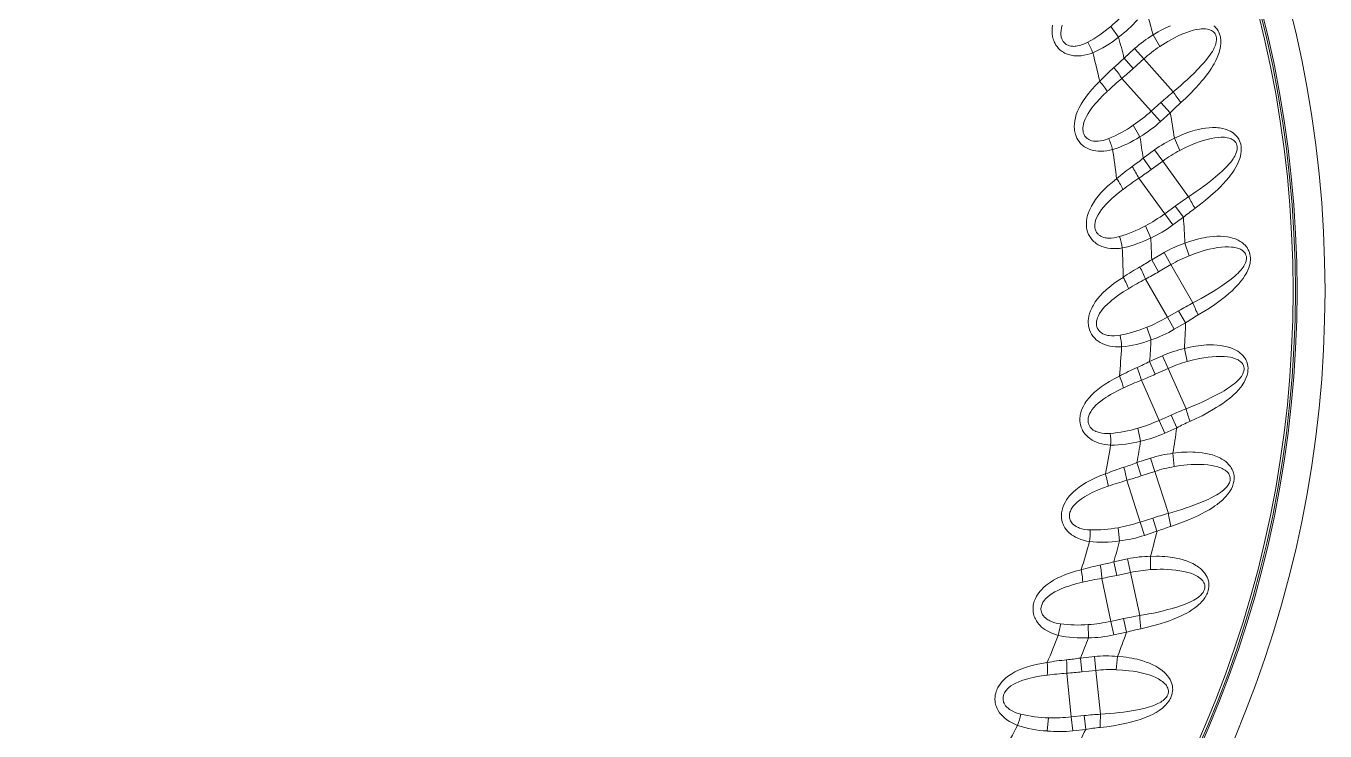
# Model space of a CAD drawing. Extents: x 407 to 920, y -71 to 445.
# Drawn here: x 801.89 to 840.23, y 166.52 to 187.31 of the extents above; entities that cross this region are included whole.
import ezdxf

# ---------------------------------------------------------------- set-up
doc = ezdxf.new("R2010")
doc.units = 0
doc.header["$LTSCALE"] = 7
doc.header["$MEASUREMENT"] = 0
doc.layers.add('8', color=250, linetype='CONTINUOUS', lineweight=15)

msp = doc.modelspace()

# ---------------------------------------------------------------- linework, layer by layer
at = {"layer": '8', "ltscale": 0.009748}
for p, q in [((834.137, 186.981), (833.907, 187.296)), ((834.767, 184.044), (834.572, 184.381)), ((835.087, 181.057), (834.928, 181.413)), ((835.094, 178.053), (834.972, 178.424)), ((834.786, 175.065), (834.704, 175.446)), ((834.167, 172.126), (834.125, 172.513)), ((833.245, 169.267), (833.244, 169.657)), ((832.029, 166.52), (832.068, 166.908))]:
    msp.add_line(p, q, dxfattribs=at)
at = {"layer": '8', "ltscale": 0.009814}
for p, q in [((835.155, 187.044), (835.351, 186.704)), ((835.787, 184), (835.946, 183.641)), ((836.081, 177.798), (836.163, 177.414)), ((834.105, 168.718), (834.064, 168.328))]:
    msp.add_line(p, q, dxfattribs=at)
at = {"layer": '8', "ltscale": 0.010461}
for p, q in [((834.297, 186.361), (834.608, 186.641)), ((834.571, 186.056), (834.882, 186.336)), ((834.862, 183.411), (835.2, 183.657)), ((835.115, 180.417), (835.478, 180.627)), ((835.32, 180.062), (835.683, 180.272)), ((834.081, 171.107), (834.49, 171.194)), ((833.01, 168.671), (833.426, 168.714)), ((833.053, 168.263), (833.469, 168.307))]:
    msp.add_line(p, q, dxfattribs=at)
at = {"layer": '8', "ltscale": 0.010249}
for p, q in [((834.297, 186.361), (834.571, 186.056)), ((834.608, 186.641), (834.882, 186.336)), ((835.661, 184.751), (835.387, 185.056)), ((834.862, 183.411), (835.103, 183.079)), ((835.2, 183.657), (835.441, 183.325)), ((835.74, 181.441), (835.499, 181.773)), ((835.478, 180.627), (835.683, 180.272)), ((835.115, 180.417), (835.32, 180.062)), ((835.782, 178.367), (835.577, 178.722)), ((836.115, 178.559), (835.91, 178.914)), ((835.437, 177.584), (835.603, 177.21)), ((835.054, 177.414), (835.221, 177.039)), ((835.503, 175.305), (835.337, 175.679)), ((835.854, 175.461), (835.688, 175.836)), ((835.078, 174.563), (835.204, 174.173)), ((834.68, 174.433), (834.806, 174.043)), ((834.906, 172.289), (834.779, 172.679)), ((835.271, 172.408), (835.145, 172.797)), ((833.996, 171.508), (834.081, 171.107)), ((834.405, 171.595), (834.49, 171.194)), ((833.997, 169.352), (833.911, 169.753)), ((834.372, 169.432), (834.287, 169.833)), ((833.01, 168.671), (833.053, 168.263)), ((833.426, 168.714), (833.469, 168.307)), ((832.785, 166.526), (832.742, 166.934)), ((833.167, 166.566), (833.124, 166.974))]:
    msp.add_line(p, q, dxfattribs=at)
at = {"layer": '8', "ltscale": 0.032487}
for p, q in [((835.752, 185.371), (834.882, 186.336)), ((836.205, 182.274), (835.441, 183.325)), ((836.332, 179.146), (835.683, 180.272)), ((836.132, 176.023), (835.603, 177.21)), ((835.606, 172.937), (835.204, 174.173)), ((834.76, 169.923), (834.49, 171.194)), ((833.605, 167.014), (833.469, 168.307))]:
    msp.add_line(p, q, dxfattribs=at)
at = {"layer": '8', "ltscale": 0.032425}
for p, q in [((835.101, 184.799), (834.234, 185.762)), ((835.499, 181.773), (834.736, 182.822)), ((835.577, 178.722), (834.929, 179.845)), ((835.337, 175.679), (834.809, 176.864)), ((834.779, 172.679), (834.378, 173.912)), ((833.911, 169.753), (833.642, 171.021)), ((832.742, 166.934), (832.607, 168.224))]:
    msp.add_line(p, q, dxfattribs=at)
at = {"layer": '8', "ltscale": 0.009608}
for p, q in [((835.387, 185.056), (835.101, 184.799)), ((836.051, 181.667), (835.74, 181.441)), ((835.145, 172.797), (834.779, 172.679)), ((835.271, 172.408), (834.906, 172.289)), ((834.287, 169.833), (833.911, 169.753)), ((833.167, 166.566), (832.785, 166.526))]:
    msp.add_line(p, q, dxfattribs=at)
at = {"layer": '8', "ltscale": 0.01025}
for p, q in [((835.376, 184.494), (835.101, 184.799)), ((836.051, 181.667), (835.81, 181.999))]:
    msp.add_line(p, q, dxfattribs=at)
at = {"layer": '8', "ltscale": 0.009607}
for p, q in [((835.661, 184.751), (835.376, 184.494)), ((835.81, 181.999), (835.499, 181.773)), ((835.91, 178.914), (835.577, 178.722)), ((836.115, 178.559), (835.782, 178.367)), ((835.688, 175.836), (835.337, 175.679)), ((835.854, 175.461), (835.503, 175.305)), ((834.372, 169.432), (833.997, 169.352)), ((833.124, 166.974), (832.742, 166.934))]:
    msp.add_line(p, q, dxfattribs=at)
at = {"layer": '8', "ltscale": 0.010462}
for p, q in [((835.103, 183.079), (835.441, 183.325)), ((835.054, 177.414), (835.437, 177.584)), ((835.221, 177.039), (835.603, 177.21)), ((834.68, 174.433), (835.078, 174.563)), ((834.806, 174.043), (835.204, 174.173)), ((833.996, 171.508), (834.405, 171.595))]:
    msp.add_line(p, q, dxfattribs=at)
at = {"layer": '8', "ltscale": 0.009813}
for p, q in [((836.096, 180.907), (836.218, 180.533)), ((835.741, 174.708), (835.782, 174.317)), ((835.08, 171.67), (835.08, 171.278))]:
    msp.add_line(p, q, dxfattribs=at)
at = {"layer": '8'}
for points in [[(833.376, 186.519), (833.294, 186.49), (833.208, 186.464), (833.12, 186.445), (833.035, 186.432), (832.956, 186.426), (832.883, 186.426), (832.818, 186.431), (832.774, 186.437), (832.733, 186.445), (832.661, 186.464), (832.599, 186.487), (832.544, 186.512), (832.508, 186.533), (832.474, 186.554), (832.443, 186.577), (832.415, 186.6), (832.364, 186.649), (832.321, 186.701), (832.289, 186.748), (832.261, 186.796), (832.238, 186.845), (832.223, 186.882), (832.21, 186.919), (832.199, 186.958), (832.19, 186.998), (832.178, 187.078), (832.173, 187.16), (832.175, 187.245), (832.184, 187.331)], [(833.226, 186.828), (833.151, 186.792), (833.072, 186.759), (832.995, 186.735), (832.924, 186.719), (832.887, 186.713), (832.853, 186.71), (832.816, 186.708), (832.782, 186.709), (832.729, 186.715), (832.684, 186.725), (832.646, 186.739), (832.613, 186.754), (832.591, 186.767), (832.571, 186.781), (832.536, 186.812), (832.519, 186.83), (832.504, 186.85), (832.479, 186.891), (832.461, 186.934), (832.447, 186.979), (832.441, 187.01), (832.437, 187.041), (832.435, 187.075), (832.435, 187.109), (832.441, 187.18), (832.455, 187.254), (832.476, 187.332)], [(835.672, 187.315), (835.603, 187.286), (835.528, 187.251), (835.454, 187.214), (835.378, 187.174), (835.302, 187.132), (835.155, 187.044)], [(835.752, 185.371), (835.961, 185.547), (836.066, 185.64), (836.169, 185.733), (836.263, 185.821), (836.355, 185.91), (836.478, 186.034), (836.597, 186.16), (836.654, 186.224), (836.709, 186.289), (836.794, 186.396), (836.833, 186.45), (836.871, 186.505), (836.906, 186.561), (836.938, 186.617), (836.96, 186.661), (836.98, 186.706), (836.995, 186.744), (837.008, 186.783), (837.022, 186.84), (837.029, 186.898), (837.03, 186.926), (837.029, 186.955), (837.022, 186.997), (837.009, 187.037), (836.991, 187.073), (836.967, 187.106), (836.94, 187.133), (836.909, 187.157), (836.876, 187.176), (836.852, 187.187), (836.826, 187.196), (836.795, 187.206), (836.763, 187.213), (836.703, 187.221), (836.662, 187.224), (836.62, 187.224), (836.573, 187.222), (836.526, 187.217), (836.435, 187.203), (836.343, 187.183), (836.231, 187.151), (836.119, 187.111), (836.007, 187.066), (835.896, 187.016), (835.785, 186.961), (835.676, 186.902), (835.594, 186.855), (835.512, 186.806), (835.351, 186.704)], [(835.975, 185.051), (836.12, 185.184), (836.26, 185.321), (836.395, 185.461), (836.525, 185.605), (836.588, 185.678), (836.65, 185.753), (836.729, 185.855), (836.806, 185.959), (836.878, 186.067), (836.918, 186.131), (836.957, 186.197), (837.005, 186.287), (837.048, 186.379), (837.087, 186.475), (837.104, 186.525), (837.119, 186.576), (837.136, 186.646), (837.148, 186.717), (837.156, 186.79), (837.156, 186.867), (837.154, 186.906), (837.15, 186.946), (837.143, 186.983), (837.135, 187.02), (837.118, 187.072), (837.098, 187.123), (837.073, 187.17), (837.044, 187.215), (837.022, 187.243), (836.999, 187.269), (836.975, 187.294), (836.949, 187.317)], [(833.962, 183.664), (833.878, 183.643), (833.789, 183.627), (833.7, 183.617), (833.614, 183.613), (833.535, 183.616), (833.463, 183.623), (833.399, 183.635), (833.355, 183.646), (833.315, 183.658), (833.246, 183.684), (833.186, 183.713), (833.135, 183.744), (833.1, 183.768), (833.069, 183.793), (833.041, 183.819), (833.015, 183.845), (832.97, 183.899), (832.932, 183.955), (832.905, 184.005), (832.882, 184.056), (832.864, 184.107), (832.854, 184.145), (832.845, 184.184), (832.838, 184.224), (832.833, 184.265), (832.83, 184.345), (832.833, 184.428), (832.844, 184.511), (832.861, 184.596), (832.875, 184.645), (832.89, 184.695), (832.927, 184.796), (832.974, 184.898), (833.029, 185.001), (833.094, 185.106), (833.167, 185.213), (833.25, 185.321), (833.349, 185.438), (833.459, 185.557), (833.581, 185.677)], [(833.846, 183.987), (833.767, 183.959), (833.685, 183.935), (833.606, 183.918), (833.534, 183.91), (833.496, 183.908), (833.462, 183.908), (833.425, 183.911), (833.392, 183.915), (833.34, 183.927), (833.296, 183.942), (833.259, 183.959), (833.228, 183.978), (833.207, 183.993), (833.189, 184.009), (833.158, 184.043), (833.143, 184.063), (833.13, 184.084), (833.11, 184.128), (833.095, 184.173), (833.087, 184.219), (833.084, 184.25), (833.084, 184.282), (833.085, 184.315), (833.089, 184.349), (833.102, 184.419), (833.123, 184.491), (833.152, 184.566), (833.19, 184.644), (833.235, 184.724), (833.288, 184.807), (833.351, 184.894), (833.397, 184.953), (833.447, 185.014), (833.501, 185.077), (833.56, 185.142), (833.674, 185.259), (833.802, 185.382)], [(836.393, 181.932), (836.552, 182.05), (836.706, 182.171), (836.855, 182.296), (836.999, 182.425), (837.069, 182.492), (837.138, 182.56), (837.228, 182.653), (837.315, 182.749), (837.398, 182.848), (837.445, 182.908), (837.49, 182.969), (837.547, 183.053), (837.6, 183.141), (837.648, 183.232), (837.67, 183.28), (837.691, 183.33), (837.715, 183.397), (837.735, 183.467), (837.75, 183.539), (837.759, 183.615), (837.76, 183.654), (837.76, 183.694), (837.757, 183.732), (837.753, 183.769), (837.742, 183.823), (837.727, 183.875), (837.707, 183.925), (837.683, 183.973), (837.664, 184.003), (837.644, 184.031), (837.622, 184.058), (837.599, 184.084), (837.56, 184.121), (837.518, 184.154), (837.474, 184.184), (837.439, 184.203), (837.404, 184.221), (837.342, 184.247), (837.279, 184.268), (837.214, 184.285), (837.167, 184.295), (837.119, 184.302), (837.066, 184.308), (837.014, 184.312), (836.911, 184.314), (836.809, 184.309), (836.706, 184.298), (836.604, 184.282), (836.502, 184.261), (836.401, 184.236), (836.329, 184.216), (836.257, 184.194), (836.179, 184.167), (836.102, 184.138), (836.022, 184.106), (835.942, 184.073), (835.787, 184)], [(836.205, 182.274), (836.432, 182.427), (836.546, 182.508), (836.657, 182.59), (836.76, 182.668), (836.861, 182.746), (836.997, 182.857), (837.128, 182.97), (837.192, 183.028), (837.254, 183.087), (837.348, 183.184), (837.393, 183.234), (837.436, 183.285), (837.477, 183.336), (837.515, 183.389), (837.542, 183.431), (837.566, 183.473), (837.585, 183.51), (837.602, 183.547), (837.622, 183.602), (837.635, 183.659), (837.639, 183.687), (837.641, 183.715), (837.638, 183.758), (837.63, 183.799), (837.615, 183.837), (837.595, 183.873), (837.571, 183.903), (837.543, 183.929), (837.512, 183.952), (837.489, 183.965), (837.465, 183.977), (837.435, 183.99), (837.404, 184), (837.345, 184.014), (837.304, 184.021), (837.262, 184.026), (837.216, 184.029), (837.168, 184.029), (837.076, 184.025), (836.982, 184.014), (836.868, 183.994), (836.752, 183.966), (836.636, 183.933), (836.52, 183.895), (836.405, 183.852), (836.289, 183.804), (836.203, 183.766), (836.117, 183.726), (835.946, 183.641)], [(834.247, 180.763), (834.161, 180.752), (834.071, 180.745), (833.982, 180.744), (833.896, 180.749), (833.817, 180.76), (833.746, 180.775), (833.684, 180.793), (833.641, 180.808), (833.603, 180.825), (833.537, 180.858), (833.48, 180.893), (833.432, 180.93), (833.401, 180.957), (833.373, 180.985), (833.347, 181.014), (833.324, 181.042), (833.285, 181.101), (833.253, 181.161), (833.231, 181.213), (833.214, 181.266), (833.202, 181.319), (833.195, 181.358), (833.19, 181.397), (833.188, 181.438), (833.187, 181.479), (833.192, 181.559), (833.204, 181.641), (833.223, 181.723), (833.25, 181.805), (833.268, 181.853), (833.288, 181.901), (833.336, 181.997), (833.393, 182.094), (833.459, 182.191), (833.534, 182.289), (833.618, 182.387), (833.711, 182.485), (833.822, 182.592), (833.945, 182.698), (834.078, 182.805)], [(834.165, 181.097), (834.084, 181.077), (834, 181.062), (833.919, 181.053), (833.847, 181.052), (833.809, 181.055), (833.775, 181.059), (833.738, 181.065), (833.706, 181.073), (833.655, 181.09), (833.613, 181.109), (833.579, 181.13), (833.549, 181.152), (833.531, 181.17), (833.514, 181.187), (833.487, 181.224), (833.474, 181.246), (833.463, 181.268), (833.447, 181.313), (833.438, 181.36), (833.435, 181.407), (833.435, 181.438), (833.438, 181.469), (833.443, 181.503), (833.45, 181.536), (833.47, 181.604), (833.499, 181.674), (833.536, 181.745), (833.581, 181.818), (833.634, 181.893), (833.696, 181.971), (833.767, 182.051), (833.819, 182.105), (833.875, 182.16), (833.936, 182.217), (834.001, 182.275), (834.127, 182.38), (834.267, 182.489)], [(836.484, 178.787), (836.654, 178.887), (836.819, 178.992), (836.981, 179.101), (837.137, 179.214), (837.214, 179.273), (837.29, 179.333), (837.389, 179.416), (837.486, 179.503), (837.579, 179.593), (837.632, 179.648), (837.683, 179.704), (837.748, 179.781), (837.81, 179.863), (837.867, 179.949), (837.895, 179.994), (837.92, 180.041), (837.951, 180.106), (837.978, 180.173), (838.001, 180.243), (838.017, 180.318), (838.023, 180.357), (838.027, 180.396), (838.029, 180.434), (838.028, 180.472), (838.023, 180.526), (838.013, 180.58), (837.999, 180.632), (837.979, 180.682), (837.964, 180.713), (837.947, 180.744), (837.928, 180.773), (837.908, 180.801), (837.873, 180.842), (837.834, 180.879), (837.794, 180.913), (837.762, 180.936), (837.728, 180.958), (837.67, 180.99), (837.609, 181.018), (837.546, 181.041), (837.5, 181.056), (837.453, 181.068), (837.401, 181.079), (837.349, 181.089), (837.248, 181.101), (837.145, 181.107), (837.042, 181.107), (836.939, 181.102), (836.835, 181.092), (836.732, 181.078), (836.658, 181.065), (836.585, 181.05), (836.504, 181.032), (836.425, 181.011), (836.341, 180.988), (836.259, 180.963), (836.096, 180.907)], [(836.332, 179.146), (836.574, 179.275), (836.695, 179.344), (836.815, 179.414), (836.926, 179.48), (837.034, 179.548), (837.181, 179.643), (837.323, 179.742), (837.393, 179.793), (837.46, 179.846), (837.565, 179.932), (837.614, 179.977), (837.662, 180.023), (837.708, 180.07), (837.752, 180.119), (837.783, 180.157), (837.812, 180.197), (837.834, 180.231), (837.855, 180.266), (837.88, 180.32), (837.9, 180.374), (837.906, 180.402), (837.911, 180.43), (837.913, 180.472), (837.909, 180.514), (837.898, 180.554), (837.882, 180.591), (837.861, 180.623), (837.836, 180.652), (837.807, 180.678), (837.786, 180.694), (837.763, 180.709), (837.734, 180.724), (837.705, 180.738), (837.648, 180.758), (837.608, 180.769), (837.567, 180.778), (837.521, 180.786), (837.473, 180.791), (837.381, 180.797), (837.287, 180.796), (837.171, 180.788), (837.053, 180.773), (836.935, 180.752), (836.815, 180.725), (836.696, 180.695), (836.576, 180.66), (836.486, 180.631), (836.397, 180.6), (836.218, 180.533)], [(834.227, 177.849), (834.14, 177.846), (834.05, 177.849), (833.961, 177.857), (833.876, 177.872), (833.799, 177.891), (833.73, 177.913), (833.67, 177.938), (833.629, 177.957), (833.593, 177.977), (833.53, 178.017), (833.478, 178.058), (833.434, 178.099), (833.406, 178.13), (833.381, 178.161), (833.358, 178.192), (833.338, 178.223), (833.305, 178.285), (833.28, 178.348), (833.264, 178.402), (833.252, 178.456), (833.245, 178.51), (833.243, 178.55), (833.242, 178.589), (833.244, 178.63), (833.248, 178.671), (833.261, 178.751), (833.282, 178.83), (833.309, 178.91), (833.344, 178.989), (833.367, 179.035), (833.393, 179.08), (833.45, 179.171), (833.517, 179.261), (833.592, 179.351), (833.677, 179.44), (833.771, 179.529), (833.874, 179.617), (833.996, 179.712), (834.128, 179.805), (834.273, 179.897)], [(834.181, 178.189), (834.098, 178.178), (834.013, 178.171), (833.931, 178.172), (833.859, 178.178), (833.822, 178.184), (833.789, 178.192), (833.753, 178.202), (833.721, 178.213), (833.673, 178.235), (833.633, 178.259), (833.601, 178.283), (833.574, 178.308), (833.557, 178.328), (833.542, 178.347), (833.519, 178.387), (833.509, 178.41), (833.5, 178.433), (833.489, 178.479), (833.485, 178.526), (833.486, 178.574), (833.49, 178.605), (833.496, 178.636), (833.504, 178.668), (833.515, 178.701), (833.542, 178.766), (833.578, 178.832), (833.623, 178.9), (833.675, 178.968), (833.736, 179.037), (833.806, 179.107), (833.885, 179.179), (833.942, 179.227), (834.003, 179.276), (834.07, 179.327), (834.141, 179.378), (834.277, 179.469), (834.427, 179.563)], [(836.245, 175.649), (836.424, 175.731), (836.6, 175.818), (836.772, 175.909), (836.94, 176.006), (837.022, 176.056), (837.104, 176.108), (837.211, 176.181), (837.316, 176.256), (837.419, 176.337), (837.477, 176.385), (837.533, 176.436), (837.606, 176.506), (837.677, 176.581), (837.742, 176.66), (837.774, 176.702), (837.805, 176.746), (837.842, 176.808), (837.876, 176.872), (837.906, 176.939), (837.93, 177.011), (837.94, 177.05), (837.948, 177.089), (837.953, 177.126), (837.957, 177.164), (837.958, 177.219), (837.953, 177.273), (837.944, 177.326), (837.93, 177.377), (837.919, 177.41), (837.905, 177.442), (837.889, 177.473), (837.872, 177.503), (837.841, 177.548), (837.807, 177.589), (837.77, 177.627), (837.74, 177.653), (837.71, 177.678), (837.655, 177.716), (837.597, 177.75), (837.537, 177.78), (837.492, 177.799), (837.447, 177.816), (837.397, 177.833), (837.346, 177.848), (837.247, 177.871), (837.145, 177.888), (837.043, 177.899), (836.939, 177.904), (836.835, 177.905), (836.731, 177.902), (836.656, 177.897), (836.582, 177.89), (836.5, 177.88), (836.419, 177.868), (836.334, 177.853), (836.249, 177.837), (836.081, 177.798)], [(836.132, 176.023), (836.385, 176.126), (836.514, 176.181), (836.64, 176.238), (836.757, 176.293), (836.872, 176.349), (837.028, 176.428), (837.18, 176.512), (837.254, 176.555), (837.327, 176.6), (837.439, 176.675), (837.494, 176.715), (837.546, 176.755), (837.597, 176.797), (837.645, 176.841), (837.68, 176.876), (837.713, 176.913), (837.739, 176.944), (837.763, 176.977), (837.794, 177.028), (837.819, 177.08), (837.828, 177.107), (837.836, 177.134), (837.842, 177.176), (837.843, 177.218), (837.836, 177.259), (837.824, 177.297), (837.807, 177.332), (837.785, 177.363), (837.759, 177.392), (837.739, 177.41), (837.718, 177.427), (837.691, 177.445), (837.663, 177.462), (837.608, 177.488), (837.57, 177.503), (837.53, 177.517), (837.485, 177.529), (837.439, 177.539), (837.348, 177.554), (837.254, 177.563), (837.138, 177.567), (837.019, 177.565), (836.899, 177.556), (836.777, 177.543), (836.655, 177.524), (836.533, 177.502), (836.44, 177.483), (836.348, 177.462), (836.163, 177.414)], [(833.902, 174.952), (833.816, 174.959), (833.727, 174.971), (833.639, 174.989), (833.556, 175.012), (833.481, 175.039), (833.415, 175.068), (833.358, 175.099), (833.319, 175.122), (833.285, 175.146), (833.227, 175.193), (833.18, 175.239), (833.14, 175.284), (833.115, 175.318), (833.093, 175.351), (833.074, 175.384), (833.058, 175.417), (833.031, 175.482), (833.013, 175.547), (833.002, 175.603), (832.997, 175.658), (832.995, 175.713), (832.997, 175.752), (833.001, 175.792), (833.007, 175.832), (833.015, 175.872), (833.036, 175.95), (833.065, 176.027), (833.101, 176.103), (833.144, 176.179), (833.171, 176.222), (833.201, 176.264), (833.268, 176.348), (833.344, 176.431), (833.428, 176.512), (833.522, 176.592), (833.625, 176.671), (833.737, 176.748), (833.867, 176.829), (834.009, 176.908), (834.162, 176.985)], [(833.892, 175.296), (833.808, 175.293), (833.723, 175.295), (833.642, 175.304), (833.571, 175.318), (833.535, 175.328), (833.502, 175.339), (833.468, 175.353), (833.437, 175.367), (833.391, 175.394), (833.355, 175.422), (833.325, 175.45), (833.301, 175.478), (833.286, 175.499), (833.274, 175.519), (833.255, 175.561), (833.247, 175.585), (833.241, 175.609), (833.235, 175.657), (833.235, 175.704), (833.242, 175.751), (833.249, 175.781), (833.258, 175.811), (833.269, 175.843), (833.283, 175.874), (833.317, 175.936), (833.36, 175.998), (833.411, 176.061), (833.47, 176.123), (833.538, 176.185), (833.615, 176.248), (833.701, 176.311), (833.763, 176.353), (833.829, 176.396), (833.901, 176.439), (833.977, 176.482), (834.121, 176.559), (834.281, 176.636)], [(835.68, 172.554), (835.867, 172.617), (836.05, 172.685), (836.231, 172.758), (836.408, 172.836), (836.495, 172.877), (836.582, 172.921), (836.696, 172.981), (836.808, 173.046), (836.918, 173.115), (836.981, 173.157), (837.043, 173.201), (837.123, 173.264), (837.201, 173.331), (837.274, 173.403), (837.31, 173.441), (837.345, 173.482), (837.389, 173.539), (837.43, 173.599), (837.466, 173.663), (837.498, 173.732), (837.512, 173.769), (837.524, 173.807), (837.533, 173.844), (837.54, 173.881), (837.547, 173.936), (837.548, 173.99), (837.545, 174.044), (837.536, 174.096), (837.528, 174.13), (837.518, 174.164), (837.505, 174.196), (837.491, 174.228), (837.465, 174.275), (837.436, 174.32), (837.403, 174.361), (837.376, 174.391), (837.348, 174.418), (837.298, 174.462), (837.244, 174.502), (837.187, 174.538), (837.145, 174.562), (837.102, 174.584), (837.054, 174.605), (837.005, 174.625), (836.908, 174.659), (836.809, 174.686), (836.708, 174.707), (836.606, 174.724), (836.502, 174.736), (836.398, 174.743), (836.324, 174.746), (836.249, 174.747), (836.166, 174.746), (836.084, 174.742), (835.998, 174.737), (835.912, 174.729), (835.741, 174.708)], [(833.277, 172.106), (833.191, 172.121), (833.104, 172.142), (833.019, 172.169), (832.939, 172.201), (832.867, 172.235), (832.804, 172.272), (832.75, 172.308), (832.715, 172.336), (832.683, 172.363), (832.631, 172.415), (832.588, 172.466), (832.554, 172.515), (832.532, 172.551), (832.514, 172.587), (832.498, 172.622), (832.485, 172.656), (832.466, 172.724), (832.454, 172.791), (832.45, 172.847), (832.45, 172.902), (832.454, 172.957), (832.46, 172.996), (832.468, 173.035), (832.478, 173.074), (832.49, 173.113), (832.52, 173.189), (832.556, 173.262), (832.6, 173.334), (832.65, 173.405), (832.682, 173.444), (832.717, 173.484), (832.792, 173.56), (832.876, 173.635), (832.969, 173.707), (833.07, 173.777), (833.18, 173.844), (833.3, 173.909), (833.438, 173.976), (833.587, 174.04), (833.748, 174.1)], [(835.606, 172.937), (835.869, 173.013), (836.002, 173.055), (836.134, 173.098), (836.256, 173.14), (836.376, 173.184), (836.539, 173.247), (836.699, 173.314), (836.778, 173.35), (836.855, 173.387), (836.975, 173.45), (837.033, 173.483), (837.089, 173.518), (837.144, 173.555), (837.197, 173.593), (837.235, 173.624), (837.271, 173.657), (837.301, 173.686), (837.328, 173.716), (837.364, 173.763), (837.394, 173.812), (837.407, 173.838), (837.417, 173.864), (837.428, 173.906), (837.432, 173.947), (837.43, 173.988), (837.422, 174.028), (837.408, 174.064), (837.39, 174.098), (837.367, 174.129), (837.349, 174.149), (837.33, 174.168), (837.306, 174.189), (837.279, 174.208), (837.228, 174.24), (837.191, 174.259), (837.153, 174.277), (837.109, 174.294), (837.064, 174.309), (836.975, 174.333), (836.883, 174.352), (836.768, 174.368), (836.649, 174.378), (836.529, 174.382), (836.407, 174.381), (836.284, 174.376), (836.159, 174.366), (836.065, 174.357), (835.971, 174.346), (835.782, 174.317)], [(833.302, 172.448), (833.219, 172.454), (833.134, 172.466), (833.055, 172.483), (832.986, 172.504), (832.951, 172.518), (832.92, 172.532), (832.886, 172.55), (832.858, 172.567), (832.815, 172.599), (832.781, 172.63), (832.755, 172.661), (832.734, 172.691), (832.721, 172.713), (832.711, 172.735), (832.696, 172.779), (832.691, 172.803), (832.688, 172.828), (832.687, 172.876), (832.692, 172.923), (832.703, 172.969), (832.713, 172.998), (832.725, 173.027), (832.74, 173.057), (832.758, 173.087), (832.798, 173.145), (832.847, 173.202), (832.904, 173.259), (832.97, 173.315), (833.044, 173.37), (833.127, 173.424), (833.219, 173.478), (833.285, 173.513), (833.355, 173.549), (833.431, 173.584), (833.511, 173.619), (833.663, 173.68), (833.829, 173.74)], [(834.794, 169.535), (834.986, 169.578), (835.176, 169.626), (835.363, 169.68), (835.547, 169.739), (835.638, 169.771), (835.729, 169.805), (835.849, 169.853), (835.967, 169.906), (836.084, 169.963), (836.151, 169.998), (836.217, 170.036), (836.303, 170.09), (836.387, 170.148), (836.468, 170.212), (836.508, 170.247), (836.547, 170.284), (836.597, 170.336), (836.643, 170.391), (836.686, 170.451), (836.725, 170.517), (836.743, 170.552), (836.759, 170.588), (836.772, 170.624), (836.783, 170.66), (836.795, 170.713), (836.802, 170.767), (836.804, 170.821), (836.801, 170.874), (836.797, 170.909), (836.79, 170.943), (836.781, 170.977), (836.77, 171.01), (836.749, 171.06), (836.725, 171.107), (836.696, 171.152), (836.673, 171.184), (836.648, 171.215), (836.602, 171.264), (836.553, 171.309), (836.5, 171.351), (836.461, 171.378), (836.42, 171.404), (836.375, 171.431), (836.328, 171.456), (836.235, 171.499), (836.14, 171.537), (836.042, 171.569), (835.942, 171.596), (835.84, 171.618), (835.737, 171.637), (835.663, 171.647), (835.589, 171.656), (835.507, 171.663), (835.425, 171.669), (835.338, 171.672), (835.252, 171.673), (835.08, 171.67)], [(832.357, 169.34), (832.274, 169.364), (832.189, 169.394), (832.107, 169.43), (832.031, 169.47), (831.963, 169.512), (831.905, 169.554), (831.855, 169.596), (831.822, 169.627), (831.794, 169.658), (831.747, 169.715), (831.71, 169.77), (831.681, 169.823), (831.663, 169.861), (831.649, 169.898), (831.637, 169.934), (831.628, 169.97), (831.615, 170.039), (831.611, 170.107), (831.612, 170.164), (831.618, 170.219), (831.628, 170.272), (831.638, 170.311), (831.65, 170.349), (831.664, 170.387), (831.68, 170.424), (831.717, 170.496), (831.761, 170.566), (831.812, 170.633), (831.87, 170.697), (831.906, 170.733), (831.944, 170.769), (832.027, 170.837), (832.118, 170.902), (832.218, 170.964), (832.326, 171.023), (832.443, 171.079), (832.569, 171.131), (832.713, 171.183), (832.868, 171.231), (833.034, 171.274)], [(834.76, 169.923), (835.03, 169.971), (835.167, 169.999), (835.302, 170.028), (835.428, 170.057), (835.552, 170.088), (835.721, 170.134), (835.887, 170.184), (835.969, 170.211), (836.049, 170.24), (836.175, 170.29), (836.237, 170.317), (836.296, 170.346), (836.355, 170.377), (836.411, 170.41), (836.452, 170.436), (836.492, 170.465), (836.524, 170.491), (836.555, 170.518), (836.595, 170.561), (836.631, 170.607), (836.645, 170.631), (836.658, 170.656), (836.673, 170.696), (836.682, 170.737), (836.685, 170.778), (836.681, 170.819), (836.671, 170.856), (836.656, 170.891), (836.637, 170.925), (836.621, 170.946), (836.604, 170.967), (836.582, 170.991), (836.558, 171.013), (836.51, 171.05), (836.475, 171.073), (836.439, 171.094), (836.397, 171.115), (836.354, 171.135), (836.268, 171.169), (836.178, 171.197), (836.065, 171.225), (835.949, 171.247), (835.829, 171.264), (835.708, 171.276), (835.585, 171.283), (835.46, 171.287), (835.366, 171.287), (835.271, 171.286), (835.08, 171.278)], [(832.418, 169.678), (832.336, 169.693), (832.253, 169.713), (832.176, 169.738), (832.109, 169.767), (832.076, 169.784), (832.046, 169.801), (832.015, 169.822), (831.989, 169.843), (831.949, 169.879), (831.919, 169.913), (831.896, 169.947), (831.878, 169.979), (831.868, 170.002), (831.86, 170.025), (831.85, 170.07), (831.847, 170.095), (831.847, 170.12), (831.851, 170.168), (831.861, 170.214), (831.877, 170.258), (831.89, 170.286), (831.905, 170.314), (831.923, 170.342), (831.943, 170.37), (831.99, 170.424), (832.044, 170.476), (832.107, 170.526), (832.178, 170.575), (832.257, 170.621), (832.346, 170.667), (832.443, 170.711), (832.512, 170.739), (832.586, 170.767), (832.665, 170.794), (832.748, 170.821), (832.905, 170.866), (833.077, 170.908)], [(833.597, 166.625), (833.793, 166.647), (833.987, 166.675), (834.178, 166.709), (834.368, 166.749), (834.462, 166.771), (834.556, 166.796), (834.68, 166.831), (834.803, 166.871), (834.925, 166.915), (834.996, 166.944), (835.065, 166.974), (835.157, 167.019), (835.246, 167.068), (835.333, 167.123), (835.377, 167.154), (835.419, 167.186), (835.474, 167.232), (835.526, 167.283), (835.575, 167.338), (835.62, 167.399), (835.642, 167.432), (835.661, 167.467), (835.678, 167.501), (835.693, 167.536), (835.711, 167.588), (835.723, 167.64), (835.731, 167.694), (835.734, 167.747), (835.733, 167.782), (835.729, 167.817), (835.724, 167.851), (835.717, 167.885), (835.701, 167.937), (835.682, 167.986), (835.658, 168.034), (835.638, 168.068), (835.617, 168.101), (835.576, 168.155), (835.532, 168.205), (835.484, 168.252), (835.448, 168.284), (835.41, 168.314), (835.368, 168.345), (835.324, 168.375), (835.236, 168.428), (835.145, 168.475), (835.051, 168.517), (834.954, 168.554), (834.855, 168.587), (834.755, 168.616), (834.683, 168.635), (834.61, 168.651), (834.529, 168.667), (834.448, 168.681), (834.362, 168.693), (834.277, 168.704), (834.105, 168.718)], [(831.154, 166.686), (831.073, 166.718), (830.992, 166.757), (830.914, 166.801), (830.842, 166.849), (830.78, 166.898), (830.726, 166.946), (830.681, 166.993), (830.652, 167.027), (830.626, 167.06), (830.586, 167.123), (830.555, 167.181), (830.531, 167.237), (830.518, 167.276), (830.507, 167.315), (830.499, 167.352), (830.494, 167.388), (830.489, 167.459), (830.491, 167.526), (830.499, 167.583), (830.51, 167.637), (830.526, 167.689), (830.54, 167.726), (830.555, 167.762), (830.574, 167.799), (830.594, 167.835), (830.638, 167.902), (830.689, 167.967), (830.747, 168.028), (830.811, 168.086), (830.85, 168.119), (830.892, 168.15), (830.982, 168.209), (831.079, 168.264), (831.185, 168.316), (831.299, 168.363), (831.421, 168.406), (831.551, 168.445), (831.7, 168.481), (831.859, 168.513), (832.029, 168.538)], [(831.25, 167.015), (831.169, 167.038), (831.089, 167.067), (831.015, 167.101), (830.952, 167.136), (830.92, 167.157), (830.893, 167.177), (830.864, 167.201), (830.84, 167.224), (830.804, 167.264), (830.778, 167.302), (830.758, 167.337), (830.744, 167.371), (830.736, 167.395), (830.731, 167.419), (830.726, 167.465), (830.726, 167.49), (830.727, 167.514), (830.736, 167.562), (830.751, 167.606), (830.772, 167.649), (830.788, 167.676), (830.806, 167.702), (830.827, 167.728), (830.85, 167.753), (830.901, 167.802), (830.961, 167.848), (831.029, 167.891), (831.104, 167.932), (831.188, 167.97), (831.281, 168.006), (831.382, 168.04), (831.454, 168.061), (831.53, 168.081), (831.611, 168.099), (831.697, 168.117), (831.858, 168.146), (832.034, 168.17)], [(833.605, 167.014), (833.878, 167.034), (834.017, 167.047), (834.155, 167.062), (834.283, 167.078), (834.409, 167.096), (834.582, 167.123), (834.752, 167.156), (834.836, 167.174), (834.919, 167.195), (835.05, 167.231), (835.114, 167.252), (835.176, 167.274), (835.237, 167.299), (835.297, 167.326), (835.341, 167.348), (835.383, 167.372), (835.418, 167.395), (835.451, 167.418), (835.496, 167.457), (835.536, 167.499), (835.553, 167.521), (835.569, 167.545), (835.588, 167.583), (835.601, 167.623), (835.608, 167.663), (835.608, 167.704), (835.602, 167.742), (835.591, 167.779), (835.575, 167.814), (835.562, 167.837), (835.547, 167.86), (835.527, 167.886), (835.506, 167.91), (835.462, 167.952), (835.43, 167.978), (835.396, 168.003), (835.357, 168.029), (835.316, 168.053), (835.234, 168.095), (835.148, 168.133), (835.038, 168.173), (834.925, 168.207), (834.808, 168.236), (834.688, 168.261), (834.567, 168.281), (834.443, 168.298), (834.349, 168.308), (834.255, 168.316), (834.064, 168.328)]]:
    msp.add_lwpolyline(points, dxfattribs=at)
for radius in [33.8, 32.975, 32.925, 32.857]:
    msp.add_circle((806.431, 179.497), radius, dxfattribs=at)
for centre, radius, start, end in [((830.848, 190.92), 4.742, 310.1693, 318.3246), ((806.431, 179.497), 29.699, 14.721, 16.1905), ((831.294, 190.356), 4.023, 298.7194, 310.4976), ((831.916, 189.964), 3.719, 306.6719, 318.3496), ((831.587, 185.851), 1.909, 20.4884, 30.8102), ((832.119, 189.433), 3.174, 293.3212, 309.4463), ((806.431, 179.497), 28.699, 13.8384, 15.1174), ((836.822, 184.209), 3.288, 120.4557, 132.3125), ((806.431, 179.497), 27.845, 12.8242, 14.6076), ((829.236, 191.44), 7.17, 311.6341, 314.9004), ((837.614, 183.335), 4.059, 123.8929, 132.3098), ((838.671, 180.825), 7.032, 131.6321, 136.37), ((830.952, 183.583), 3.94, 33.5932, 39.3455), ((825.58, 196.043), 13.438, 310.0912, 311.9999), ((841.42, 177.164), 11.206, 129.8878, 132.831), ((843.175, 176.408), 11.637, 129.6352, 132.0076), ((838.401, 186.99), 3.105, 211.441, 218.6382), ((839.886, 180.652), 5.886, 131.6403, 135.8616), ((831.908, 188.305), 4.742, 304.1693, 312.3247), ((832.871, 187.242), 3.719, 300.6718, 312.3498), ((806.431, 179.497), 29.699, 8.721, 10.1905), ((832.292, 187.698), 4.023, 292.7194, 304.4976), ((832.113, 183.186), 1.909, 14.4884, 24.8102), ((833.017, 186.694), 3.174, 287.3212, 303.4463), ((806.431, 179.497), 28.699, 7.8384, 9.1174), ((837.147, 181.007), 3.288, 114.4547, 126.3137), ((806.431, 179.497), 27.845, 6.8242, 8.6076), ((830.36, 188.99), 7.17, 305.6341, 308.9004), ((837.844, 180.055), 4.058, 117.8925, 126.3102), ((838.633, 177.448), 7.032, 125.6321, 130.37), ((831.245, 180.997), 3.94, 27.5932, 33.3455), ((827.204, 193.95), 13.438, 304.0912, 305.9999), ((840.985, 173.519), 11.206, 123.8878, 126.831), ((842.651, 172.585), 11.637, 123.6352, 126.0076), ((839.009, 183.607), 3.105, 205.441, 212.6382), ((832.689, 185.594), 4.743, 298.1694, 306.3244), ((839.823, 177.149), 5.886, 125.6403, 129.8616), ((833.009, 184.949), 4.022, 286.7087, 298.4902), ((833.535, 184.436), 3.719, 294.672, 306.3495), ((806.431, 179.497), 29.699, 2.7211, 4.1905), ((832.358, 180.482), 1.909, 8.4884, 18.8102), ((833.624, 183.875), 3.174, 281.3212, 297.4463), ((806.431, 179.497), 28.699, 1.8384, 3.1174), ((806.431, 179.497), 27.845, 0.8242, 2.6076), ((837.137, 177.787), 3.288, 108.456, 120.3122), ((831.221, 186.437), 7.17, 299.6341, 302.9004), ((837.731, 176.768), 4.059, 111.8929, 120.3097), ((838.243, 174.093), 7.032, 119.6321, 124.37), ((840.17, 169.94), 11.206, 117.8878, 120.831), ((831.266, 178.395), 3.94, 21.5932, 27.3455), ((828.601, 191.7), 13.438, 298.0912, 299.9999), ((841.73, 168.836), 11.637, 117.6352, 120.0076), ((839.26, 180.18), 3.105, 199.441, 206.6382), ((833.183, 182.816), 4.743, 292.1694, 300.3246), ((839.395, 173.671), 5.886, 119.6403, 123.8616), ((833.433, 182.141), 4.022, 280.7087, 292.4902), ((833.903, 181.576), 3.719, 288.6721, 300.3496), ((806.431, 179.497), 29.699, 356.7211, 358.1905), ((832.319, 177.766), 1.909, 2.4884, 12.8102), ((833.933, 181.009), 3.174, 275.3212, 291.4463), ((806.431, 179.497), 28.699, 355.8384, 357.1174), ((806.431, 179.497), 27.845, 354.8242, 356.6076), ((836.791, 174.587), 3.288, 102.456, 114.3122), ((837.504, 170.797), 7.032, 113.6321, 118.37), ((831.014, 175.805), 3.94, 15.5932, 21.3455), ((831.81, 183.808), 7.17, 293.6341, 296.9004), ((837.274, 173.511), 4.059, 105.8929, 114.3097), ((838.987, 166.466), 11.206, 111.8878, 114.831), ((829.755, 189.315), 13.438, 292.0912, 293.9999), ((840.423, 165.205), 11.637, 111.6352, 114.0076), ((839.152, 176.744), 3.105, 193.441, 200.6382), ((833.383, 180.001), 4.743, 286.1695, 294.3243), ((838.605, 170.257), 5.886, 113.6403, 117.8616), ((833.562, 179.304), 4.022, 274.7087, 286.4902), ((831.996, 175.069), 1.909, 356.4884, 6.8102), ((833.97, 178.693), 3.719, 282.6722, 294.3493), ((806.431, 179.497), 29.699, 350.721, 352.1905), ((806.431, 179.497), 27.845, 348.8242, 350.6076), ((833.94, 178.126), 3.174, 269.3212, 285.4463), ((806.431, 179.497), 28.699, 349.8384, 351.1174), ((836.111, 171.441), 3.288, 96.4554, 108.3129), ((836.424, 167.597), 7.032, 107.6321, 112.37), ((832.122, 181.131), 7.17, 287.6341, 290.9004), ((830.494, 173.256), 3.94, 9.5932, 15.3455), ((836.479, 170.32), 4.058, 99.8927, 108.31), ((837.446, 163.134), 11.206, 105.8878, 108.831), ((830.654, 186.823), 13.438, 286.0912, 287.9999), ((838.742, 161.731), 11.636, 105.6351, 108.0078), ((838.685, 173.339), 3.105, 187.441, 194.6382), ((833.288, 177.181), 4.742, 280.1693, 288.3246), ((837.463, 166.945), 5.886, 107.6403, 111.8616), ((831.394, 172.421), 1.909, 350.4884, 0.8102), ((833.393, 176.469), 4.022, 268.7087, 280.4902), ((833.735, 175.819), 3.719, 276.672, 288.3496), ((806.431, 179.497), 29.699, 344.721, 346.1905), ((806.431, 179.497), 27.845, 342.8242, 344.6076), ((833.646, 175.258), 3.174, 263.3212, 279.4463), ((806.431, 179.497), 28.699, 343.8384, 345.1174), ((835.016, 164.527), 7.032, 101.6321, 106.37), ((832.152, 178.437), 7.17, 281.634, 284.9004), ((829.71, 170.775), 3.94, 3.5932, 9.3455), ((835.106, 168.383), 3.288, 90.4553, 102.313), ((835.566, 159.982), 11.206, 99.8878, 102.831), ((831.287, 184.251), 13.438, 280.0912, 281.9999), ((835.356, 167.229), 4.058, 93.8927, 102.3101), ((836.708, 158.45), 11.637, 99.6352, 102.0076), ((837.864, 170.001), 3.105, 181.441, 188.6382), ((830.517, 169.851), 1.909, 344.4884, 354.8102), ((832.928, 173.668), 4.023, 262.7194, 274.4976), ((832.899, 174.386), 4.742, 274.1693, 282.3246), ((835.981, 163.769), 5.886, 101.6403, 105.8616), ((806.431, 179.497), 27.845, 336.8242, 338.6076), ((833.054, 172.436), 3.174, 257.3212, 273.4463), ((806.431, 179.497), 28.699, 337.8384, 339.1174), ((833.201, 172.985), 3.719, 270.6719, 282.3496), ((806.431, 179.497), 29.699, 338.721, 340.1905), ((833.787, 165.446), 3.288, 84.4552, 96.3131), ((833.294, 161.621), 7.032, 95.6321, 100.37), ((831.9, 175.754), 7.17, 275.634, 278.9004), ((828.67, 168.389), 3.94, 357.5932, 3.3455), ((833.366, 157.043), 11.206, 93.8878, 96.831), ((831.648, 181.627), 13.438, 274.0912, 275.9999), ((833.915, 164.273), 4.058, 87.8926, 96.3101), ((829.377, 167.386), 1.909, 338.4884, 348.8102), ((832.174, 170.93), 4.023, 256.7194, 268.4976), ((832.22, 171.648), 4.742, 268.1693, 276.3246), ((834.342, 155.402), 11.636, 93.6351, 96.0078), ((836.7, 166.768), 3.105, 175.441, 182.6382), ((806.431, 179.497), 27.845, 330.8242, 332.6076), ((832.17, 169.692), 3.174, 251.3212, 267.4463), ((832.374, 170.222), 3.719, 264.6719, 276.3497), ((806.431, 179.497), 29.699, 332.721, 334.1905), ((834.175, 160.767), 5.886, 95.6403, 99.8616)]:
    msp.add_arc(centre, radius, start, end, dxfattribs=at)
for centre, major_axis in [((833.477, 185.653), (0.343, -0.364)), ((833.972, 182.793), (0.303, -0.398)), ((834.166, 179.896), (0.26, -0.427)), ((834.056, 176.994), (0.214, -0.452)), ((833.643, 174.12), (0.165, -0.472)), ((832.932, 171.305), (0.115, -0.487)), ((831.931, 168.58), (0.063, -0.496))]:
    msp.add_ellipse(centre, major_axis=major_axis, ratio=0.185152, start_param=0.573427, end_param=1.462322, dxfattribs=at)

doc.saveas('drawing.dxf')
